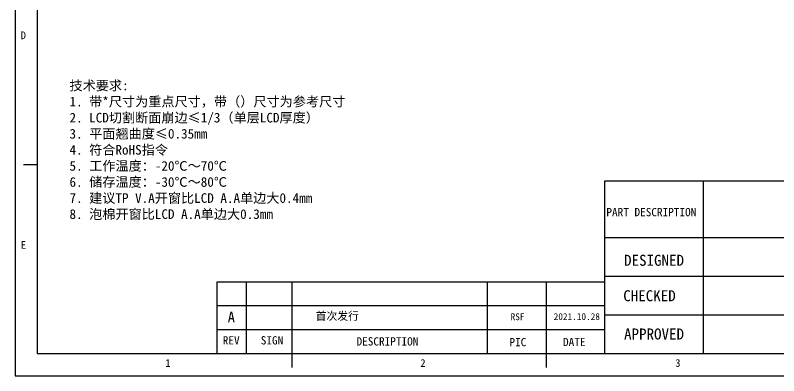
# Model space of a CAD drawing. Header units: millimetres. Extents: x 1909 to 2528, y -41 to 410.
# Drawn here: x 1909.2 to 2268.1, y -41.1 to 128.2 of the extents above; entities that cross this region are included whole.
import ezdxf
from ezdxf.enums import TextEntityAlignment as Align

# ---------------------------------------------------------------- set-up
doc = ezdxf.new("R2010")
doc.units = ezdxf.units.MM
doc.layers.add('DIM', color=3, linetype='Continuous')
doc.styles.add('宋体', font='')
doc.styles.get('宋体').set_extended_font_data('SimSun')

msp = doc.modelspace()

# ---------------------------------------------------------------- linework, layer by layer
at = {"color": 7, "linetype": 'Continuous'}
for p, q in [((1909.1878, 373.3579), (1909.1878, -41.1126)), ((1909.1878, -41.1126), (2527.8628, -41.1125))]:
    msp.add_line(p, q, dxfattribs=at)
at = {"linetype": 'Continuous'}
for p, q in [((1919.5496, 362.9962), (1919.5496, -30.7508)), ((1919.5496, 57.8858), (1913.0735, 57.8858)), ((1919.5496, -30.7508), (2517.501, -30.7508)), ((2039.1502, -30.7508), (2039.1502, -37.2269)), ((2158.7509, -30.7508), (2158.7509, -37.2269))]:
    msp.add_line(p, q, dxfattribs=at)
at = {"color": 4, "linetype": 'Continuous'}
for p, q in [((2232.8116, -30.7508), (2232.8116, 50.2004)), ((2326.0674, 23.6485), (2186.1836, 23.6485)), ((2326.0674, 5.5154), (2186.1836, 5.5154)), ((2017.7812, 2.8803), (2017.7812, -30.7508)), ((2039.2636, 2.8803), (2039.2636, -30.7508)), ((2131.2663, -30.7508), (2131.2663, 2.8803)), ((2158.725, 2.8803), (2158.725, -30.7508)), ((2186.1836, -8.33), (2003.9868, -8.33)), ((2326.0674, -12.6177), (2186.1836, -12.6177)), ((2186.1836, -19.5404), (2003.9868, -19.5404))]:
    msp.add_line(p, q, dxfattribs=at)
msp.add_lwpolyline([(2186.1836, 2.8803), (2003.9868, 2.8803), (2003.9868, -30.7508), (2517.501, -30.7508), (2517.501, 50.2004), (2186.1836, 50.2003), (2186.1836, -30.7508)], dxfattribs=at)

# ---------------------------------------------------------------- texts
at = {"color": 4, "linetype": 'Continuous', "style": '宋体'}
for s, height, p in [('D', 3.6266, (1911.7553, 116.9385)), ('PART DESCRIPTION', 3.885661, (2187.0758, 33.7863)), ('E', 3.6266, (1911.8186, 18.4871)), ('1', 3.6266, (1979.7714, -36.9683)), ('2', 3.6266, (2099.6117, -36.9792)), ('3', 3.6266, (2219.4665, -36.9375))]:
    msp.add_text(s, height=height, rotation=0.000003, dxfattribs=at).set_placement(p)
for s, height, rotation, p in [('DESIGNED', 5.18088, 0.000003, (2209.4976, 10.506)), ('CHECKED', 5.18088, 0.000003, (2207.3527, -6.1416)), ('APPROVED', 5.18088, 0.000003, (2209.4976, -24.1079)), ('REV', 3.88566, 0.000003, (2010.6977, -26.4382)), ('SIGN', 3.88566, 0.000003, (2029.888, -26.4382)), ('DESCRIPTION', 3.885661, 0.000003, (2084.1629, -26.9281)), ('PIC', 3.88566, 0.264796, (2145.4912, -27.2784)), ('DATE', 3.88566, 0.000003, (2171.9943, -27.2172))]:
    msp.add_text(s, height=height, rotation=rotation, dxfattribs=at).set_placement(p, align=Align.CENTER)
at = {"color": 1, "linetype": 'Continuous', "style": '宋体'}
msp.add_text('A', height=5.0358, rotation=0.000003, dxfattribs=at).set_placement((2010.7644, -16.1014), align=Align.CENTER)
at = {"color": 2, "insert": (2039.2636, -11.1964), "char_height": 3.730756, "width": 92.002669, "attachment_point": 1, "rotation": 0.000003, "style": '宋体'}
msp.add_mtext('\\pi11.1466;{\\C1;首次发行}', dxfattribs=at)
at = {"char_height": 3.2, "width": 19.90739, "attachment_point": 1, "rotation": 0.000003, "style": '宋体'}
for s, insert in [('{\\C1;RSF}', (2142.0685, -11.8231)), ('{\\C1;2021.10.28}', (2162.308, -11.7409))]:
    msp.add_mtext(s, dxfattribs=dict(at, insert=insert))
at = {"layer": 'DIM', "lineweight": 0, "insert": (1934.6845, 97.4504), "char_height": 4.528742, "width": 195.108003, "attachment_point": 1, "rotation": 0.000003, "style": '宋体'}
msp.add_mtext('{\\C0;技术要求:\\P1. 带*尺寸为重点尺寸，带（）尺寸为参考尺寸\\P2. LCD切割断面崩边≤1/3（单层LCD厚度）\\P3. 平面翘曲度≤0.35mm\\P4. 符合RoHS指令\\P5. 工作温度：-20℃～70℃ \\P6. 储存温度：-30℃～80℃\\P7. 建议TP V.A开窗比LCD A.A单边大0.4mm\\P8. 泡棉开窗比LCD A.A单边大0.3mm}', dxfattribs=at)

doc.saveas('drawing.dxf')
